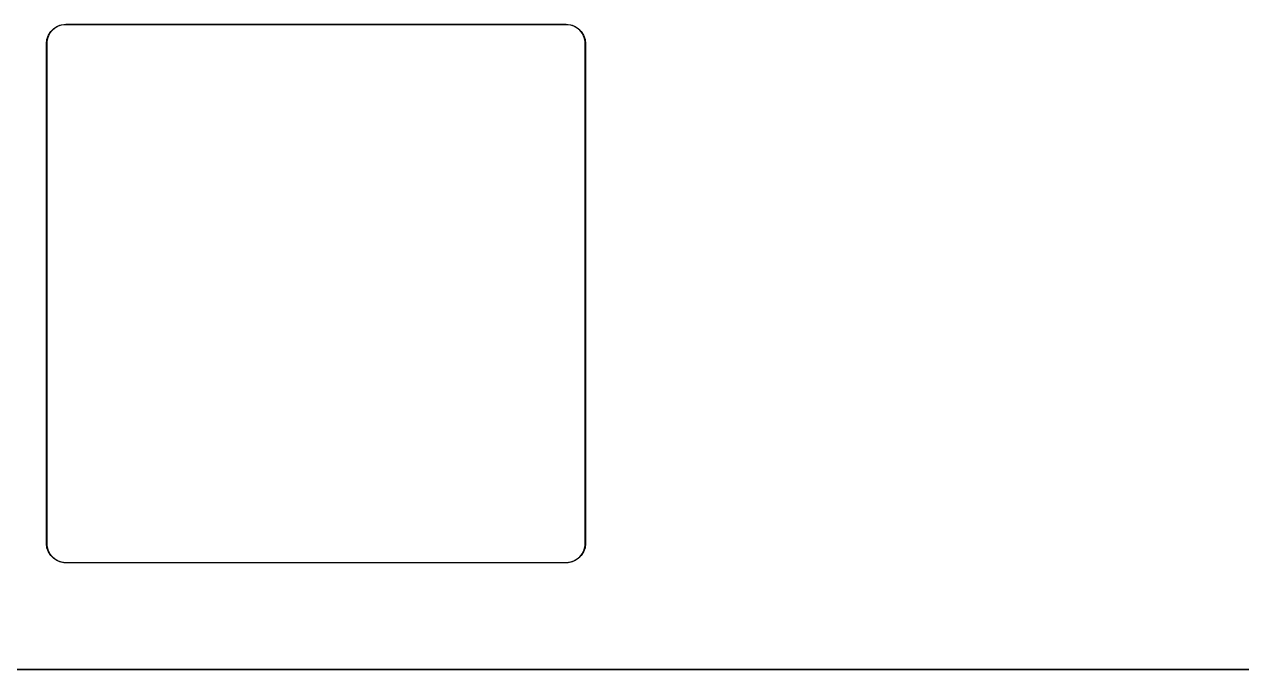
# Model space of a CAD drawing. Extents: x 16 to 355, y -142 to -18.
# Drawn here: x 41.95 to 73.58, y -121.57 to -104.78 of the extents above; entities that cross this region are included whole.
import ezdxf

# ---------------------------------------------------------------- set-up
doc = ezdxf.new("R2010")
doc.units = 0
doc.layers.add('BLACK', color=7, linetype='CONTINUOUS')

msp = doc.modelspace()

# ---------------------------------------------------------------- linework, layer by layer
at = {"layer": 'BLACK', "linetype": 'CONTINUOUS'}
for p, q in [((42.6035, -105.024), (42.5551, -105.124)), ((42.5703, -105.07), (42.6304, -104.974)), ((42.673, -104.937), (42.6035, -105.024)), ((42.6304, -104.974), (42.7104, -104.894)), ((42.7602, -104.867), (42.673, -104.937)), ((42.7104, -104.894), (42.8061, -104.834)), ((42.8607, -104.819), (42.7602, -104.867)), ((42.8061, -104.834), (42.9129, -104.796)), ((42.9695, -104.794), (42.8607, -104.819)), ((42.9129, -104.796), (43.025, -104.784)), ((43.0252, -104.794), (42.9695, -104.794)), ((43.025, -104.784), (43.0252, -104.784)), ((43.0252, -104.784), (56.0252, -104.784)), ((43.0252, -104.794), (43.0252, -104.794)), ((56.0252, -104.794), (43.0252, -104.794)), ((56.0252, -104.784), (56.1376, -104.796)), ((56.081, -104.794), (56.0252, -104.794)), ((56.1898, -104.819), (56.081, -104.794)), ((56.1376, -104.796), (56.2444, -104.834)), ((56.2903, -104.867), (56.1898, -104.819)), ((56.2444, -104.834), (56.3401, -104.894)), ((56.3775, -104.937), (56.2903, -104.867)), ((56.3401, -104.894), (56.4201, -104.974)), ((56.447, -105.024), (56.3775, -104.937)), ((56.4201, -104.974), (56.4803, -105.07)), ((56.4955, -105.124), (56.447, -105.024)), ((42.5202, -105.289), (42.5329, -105.176)), ((42.5202, -118.289), (42.5202, -105.289)), ((42.5202, -105.289), (42.5202, -105.289)), ((42.5303, -105.233), (42.5302, -105.289)), ((42.5302, -105.289), (42.5302, -105.289)), ((42.5302, -105.289), (42.5302, -118.289)), ((42.5551, -105.124), (42.5303, -105.233)), ((42.5329, -105.176), (42.5703, -105.07)), ((56.4803, -105.07), (56.5176, -105.176)), ((56.5203, -105.233), (56.4955, -105.124)), ((56.5176, -105.176), (56.5303, -105.289)), ((56.5202, -118.289), (56.5202, -105.289)), ((56.5202, -105.289), (56.5203, -105.289)), ((56.5203, -105.289), (56.5203, -105.233)), ((56.5303, -105.289), (56.5302, -105.289)), ((56.5302, -105.289), (56.5302, -105.289)), ((56.5302, -105.289), (56.5302, -118.289)), ((42.5329, -118.401), (42.5202, -118.289)), ((42.5202, -118.289), (42.5202, -118.289)), ((42.5202, -118.289), (42.5202, -118.289)), ((42.5302, -118.289), (42.5302, -118.289)), ((42.5302, -118.289), (42.5302, -118.345)), ((56.5302, -118.289), (56.5176, -118.401)), ((56.5202, -118.345), (56.5202, -118.289)), ((56.5202, -118.289), (56.5202, -118.289)), ((56.5302, -118.289), (56.5302, -118.289)), ((42.5302, -118.345), (42.5551, -118.453)), ((42.5703, -118.508), (42.5329, -118.401)), ((42.5551, -118.453), (42.6035, -118.554)), ((42.6304, -118.604), (42.5703, -118.508)), ((42.6035, -118.554), (42.673, -118.641)), ((42.7104, -118.684), (42.6304, -118.604)), ((56.4201, -118.604), (56.3401, -118.684)), ((56.3775, -118.641), (56.447, -118.554)), ((56.4802, -118.508), (56.4201, -118.604)), ((56.447, -118.554), (56.4954, -118.453)), ((56.5176, -118.401), (56.4802, -118.508)), ((56.4954, -118.453), (56.5202, -118.345)), ((42.673, -118.641), (42.7602, -118.711)), ((42.8061, -118.744), (42.7104, -118.684)), ((42.7602, -118.711), (42.8607, -118.759)), ((42.9129, -118.781), (42.8061, -118.744)), ((42.8607, -118.759), (42.9695, -118.784)), ((43.0252, -118.794), (42.9129, -118.781)), ((42.9695, -118.784), (43.0252, -118.784)), ((43.0252, -118.784), (56.0252, -118.784)), ((56.0252, -118.794), (43.0252, -118.794)), ((43.0252, -118.794), (43.0252, -118.794)), ((43.0252, -118.794), (43.0252, -118.794)), ((56.0252, -118.784), (56.0252, -118.784)), ((56.0252, -118.784), (56.0252, -118.784)), ((56.0252, -118.784), (56.081, -118.784)), ((56.0254, -118.794), (56.0252, -118.794)), ((56.0252, -118.794), (56.0252, -118.794)), ((56.1376, -118.781), (56.0254, -118.794)), ((56.081, -118.784), (56.1898, -118.759)), ((56.2444, -118.744), (56.1376, -118.781)), ((56.1898, -118.759), (56.2903, -118.711)), ((56.3401, -118.684), (56.2444, -118.744)), ((56.2903, -118.711), (56.3775, -118.641)), ((38.889, -121.564), (89.994, -121.564)), ((89.994, -121.574), (38.8891, -121.574))]:
    msp.add_line(p, q, dxfattribs=at)

doc.saveas('drawing.dxf')
